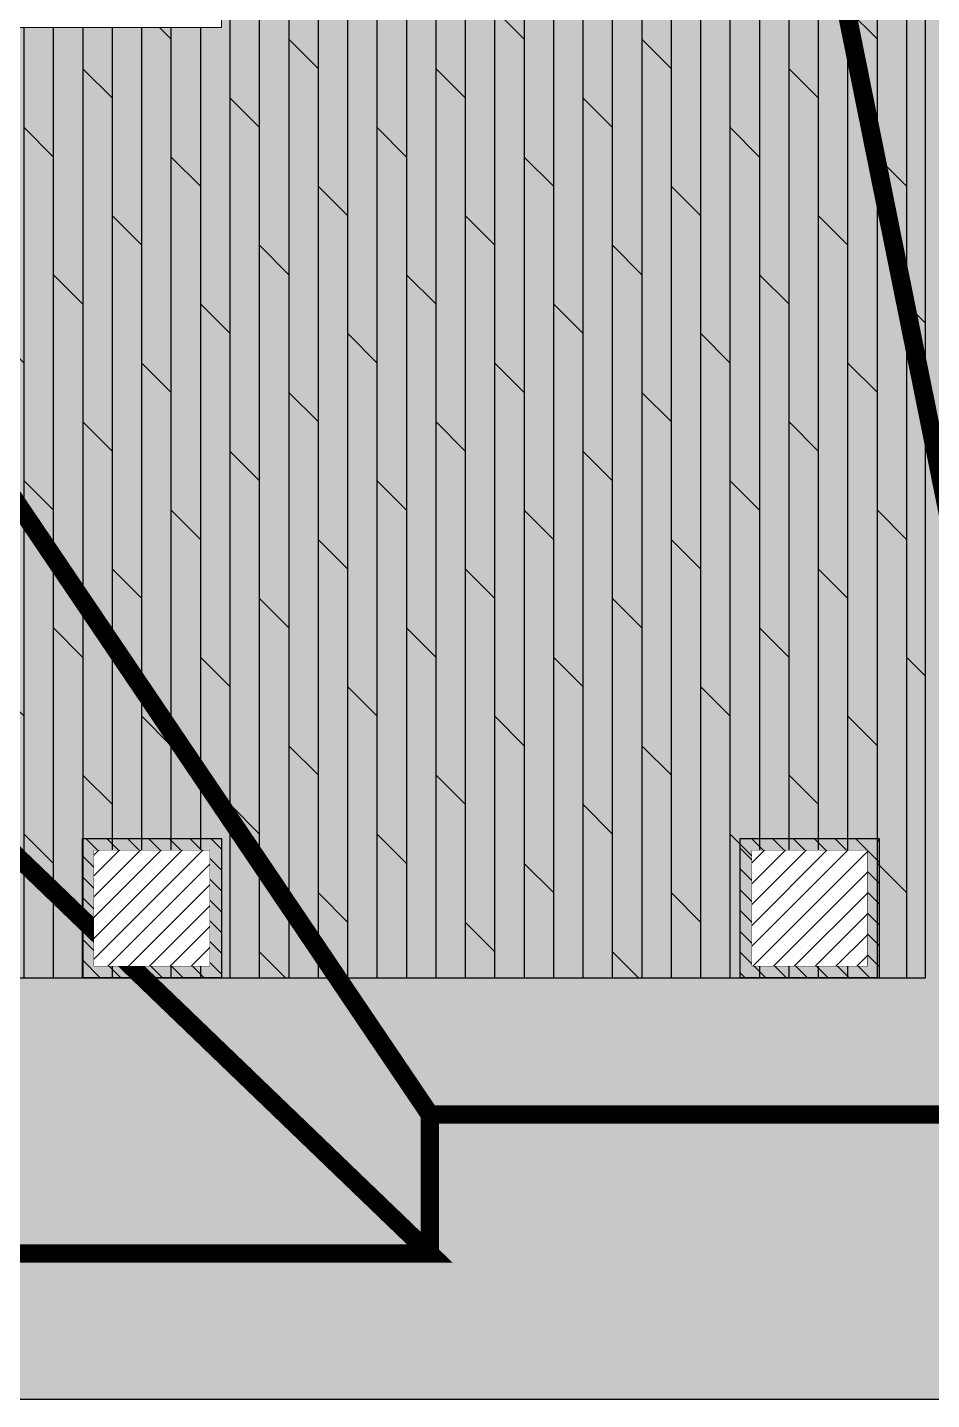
# Model space of a CAD drawing. Header units: millimetres. Extents: x -620 to 116137, y -21481 to 17722.
# Drawn here: x 11701 to 13653, y -2960 to 0 of the extents above; entities that cross this region are included whole.
import ezdxf

# ---------------------------------------------------------------- set-up
doc = ezdxf.new("R2010")
doc.units = ezdxf.units.MM
doc.header["$LTSCALE"] = 150
doc.set_wipeout_variables(frame=1)
doc.linetypes.add('1625E_Roof Plan$0$DASHED', pattern=[0.75, 0.5, -0.25])
for name, color, linetype in [('1625_East Villa$0$ad-Elevation 10', 8, 'Continuous'), ('1625_East Villa$0$ad-MS Columns', 1, 'Continuous'), ('1625E_Columns$0$ad-RCC', 3, 'Continuous'), ('1625E_Columns$0$ad-RCC Hatch', 125, 'Continuous')]:
    doc.layers.add(name, color=color, linetype=linetype)
for name, color, linetype, true_color in [('1625_East Villa$0$ad-Verandah', 7, 'Continuous', 0xa57c52), ('1625E_Roof Plan$0$ad-Primary Roof', 5, 'Continuous', 0x0000ff), ('1625E_Roof Plan$0$ad-Secondary Roof', 6, 'Continuous', 0xff00ff)]:
    doc.layers.add(name, color=color, linetype=linetype, true_color=true_color)

# ---------------------------------------------------------------- blocks, each defined once
blk = doc.blocks.new('1625E_Roof Plan')
at = {"layer": '1625E_Roof Plan$0$ad-Primary Roof', "linetype": '1625E_Roof Plan$0$DASHED', "ltscale": 2, "const_width": 40}
blk.add_lwpolyline([(12570, -2645), (2380, -2645), (7475, 2255)], close=True, dxfattribs=at)
blk.add_lwpolyline([(12570, -2645), (12570, -2345)], dxfattribs=at)
at = {"layer": '1625E_Roof Plan$0$ad-Secondary Roof', "linetype": '1625E_Roof Plan$0$DASHED', "ltscale": 2, "const_width": 40}
for points in [[(13950, 5195), (13188.8, 1425), (13950, -2345)], [(12570, 5195), (10022.5, 1425), (12570, -2345), (13950, -2345), (13950, 5195)]]:
    blk.add_lwpolyline(points, close=True, dxfattribs=at)
blk = doc.blocks.new('1625E_Columns$0$A$C42b14ea2')
at = {"layer": '1625E_Columns$0$ad-RCC Hatch', "transparency": 33554687}
h = blk.add_hatch(dxfattribs=at)
h.set_pattern_fill('ANSI31', color=256, scale=10)
h.set_pattern_definition([(45, (13250, 8645), (-22.45064, 22.45064), [])])
h.paths.add_polyline_path([(0, 0), (300, 0), (300, 300), (0, 300)])
at = {"layer": '1625E_Columns$0$ad-RCC'}
blk.add_lwpolyline([(0, 0), (300, 0), (300, 300), (0, 300)], close=True, dxfattribs=at)
blk = doc.blocks.new('1625E_Columns')
at = {"layer": '1625E_Columns$0$ad-RCC', "xscale": -1}
for p in [(12120, -2050), (13540, -2050)]:
    blk.add_blockref('1625E_Columns$0$A$C42b14ea2', p, dxfattribs=at)
blk = doc.blocks.new('1625_East Villa$0$zw$B0BD')
blk.add_wipeout([(0, 0), (250, 0), (250, -250), (0, -250)])
at = {"layer": '1625_East Villa$0$ad-MS Columns'}
h = blk.add_hatch(dxfattribs=at)
h.set_pattern_fill('ANSI31', color=256, scale=10)
h.set_pattern_definition([(45, (4e-12, -250), (-22.4506, 22.4506), [])])
h.paths.add_polyline_path([(0, 0), (250, 0), (250, -250), (0, -250)])
at = {"layer": '1625_East Villa$0$ad-MS Columns', "const_width": 1}
blk.add_lwpolyline([(0, 0), (250, 0), (250, -250), (0, -250)], close=True, dxfattribs=at)
blk = doc.blocks.new('1625_East Villa$0$zw$BD87')
at = {"layer": '1625_East Villa$0$ad-MS Columns'}
for p in [(-275, -1775), (1145, -1775)]:
    blk.add_blockref('1625_East Villa$0$zw$B0BD', p, dxfattribs=at)
blk = doc.blocks.new('1625_East Villa$0$zw$3055')
at = {"transparency": 33554559}
h = blk.add_hatch(dxfattribs=at)
h.set_pattern_fill('GRASS', color=74, angle=180)
h.set_pattern_definition([(270, (14550, -10400), (17.960512, -17.960512), [4.7625, -31.158524]), (225, (14550, -10400), (17.96051, -17.96051), [4.7625, -20.6375]), (315, (14550, -10400), (17.96051, 17.96051), [4.7625, -20.6375])])
h.paths.add_polyline_path([(14550, -16580), (9750, -16580), (9750, -15670), (13640, -15670), (13640, -10475), (14550, -10475)])
h = blk.add_hatch(color=256, dxfattribs=at)
h.dxf.hatch_style = 1
h.set_gradient(color1=(153, 204, 0), color2=(63, 127, 0), tint=1, name='INVSPHERICAL')
h.paths.add_polyline_path([(14550, -16580), (9750, -16580), (9750, -15670), (13640, -15670), (13640, -10475), (14550, -10475)])
at = {"layer": '1625_East Villa$0$ad-Verandah', "transparency": 33554559}
h = blk.add_hatch(color=256, dxfattribs=at)
h.dxf.hatch_style = 1
h.paths.add_polyline_path([(13640, -8875), (12120, -8875), (12120, -13620), (6200, -13620), (6200, -15670), (13640, -15670)])
at = {"layer": '1625_East Villa$0$ad-Verandah', "transparency": 33554687}
h = blk.add_hatch(dxfattribs=at)
h.set_pattern_fill('DOLMIT', color=256, scale=10, angle=90)
h.set_pattern_definition([(90, (-1084315.54, 661200.024), (-63.5, 5e-14), []), (135, (-1084315.54, 661200.02), (-126.999913, -126.999913), [89.80256, -179.605122])])
h.paths.add_polyline_path([(13640, -8875), (12120, -8875), (12120, -13620), (6200, -13620), (6200, -15670), (13640, -15670)])
at = {"layer": '1625_East Villa$0$ad-Elevation 10'}
blk.add_lwpolyline([(14550, -16580), (9750, -16580), (9750, -15670), (13640, -15670), (13640, -10475), (14550, -10475)], close=True, dxfattribs=at)
at = {"layer": '1625_East Villa$0$ad-Verandah', "lineweight": 9}
blk.add_lwpolyline([(13640, -8875), (12120, -8875), (12120, -13620), (6200, -13620), (6200, -15670), (13640, -15670)], close=True, dxfattribs=at)
blk = doc.blocks.new('1625_East Villa')
at = {"layer": '1625_East Villa$0$ad-Verandah'}
blk.add_blockref('1625_East Villa$0$zw$3055', (0, 13620), dxfattribs=at)
blk.add_blockref('1625E_Roof Plan', (0, 0))
blk.add_blockref('1625E_Columns', (0, 0))
at = {"layer": '1625_East Villa$0$ad-MS Columns'}
blk.add_blockref('1625_East Villa$0$zw$BD87', (12120, 0), dxfattribs=at)

msp = doc.modelspace()

# ---------------------------------------------------------------- block references
msp.add_blockref('1625_East Villa', (0, 0))

doc.saveas('drawing.dxf')
